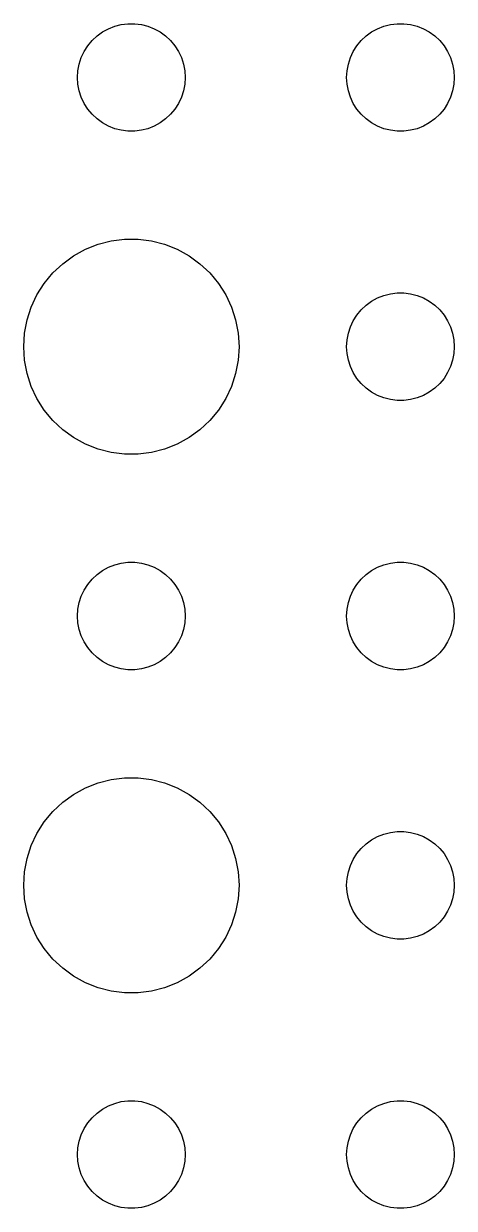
# Model space of a CAD drawing. Header units: metres. Extents: x -150 to 150, y -149 to 149.
# Drawn here: x 19.5 to 31.5, y 73.5 to 106.5 of the extents above; entities that cross this region are included whole.
import ezdxf

# ---------------------------------------------------------------- set-up
doc = ezdxf.new("R2010")
doc.units = ezdxf.units.M

msp = doc.modelspace()

# ---------------------------------------------------------------- linework, layer by layer
for p, q in [((21.5439, 106.156), (21.6963, 106.266)), ((21.6963, 106.266), (21.8613, 106.357)), ((21.8613, 106.357), (22.0365, 106.427)), ((22.0365, 106.427), (22.2189, 106.473)), ((22.2189, 106.473), (22.4058, 106.497)), ((22.4058, 106.497), (22.5942, 106.497)), ((22.5942, 106.497), (22.7811, 106.473)), ((22.7811, 106.473), (22.9635, 106.427)), ((22.9635, 106.427), (23.1387, 106.357)), ((23.1387, 106.357), (23.3037, 106.266)), ((23.3037, 106.266), (23.4561, 106.156)), ((29.0439, 106.156), (29.1963, 106.266)), ((29.1963, 106.266), (29.3613, 106.357)), ((29.3613, 106.357), (29.5365, 106.427)), ((29.5365, 106.427), (29.7189, 106.473)), ((29.7189, 106.473), (29.9058, 106.497)), ((29.9058, 106.497), (30.0942, 106.497)), ((30.0942, 106.497), (30.2811, 106.473)), ((30.2811, 106.473), (30.4635, 106.427)), ((30.4635, 106.427), (30.6387, 106.357)), ((30.6387, 106.357), (30.8037, 106.266)), ((30.8037, 106.266), (30.9561, 106.156)), ((21.2865, 105.882), (21.4065, 106.027)), ((21.4065, 106.027), (21.5439, 106.156)), ((23.4561, 106.156), (23.5934, 106.027)), ((23.5934, 106.027), (23.7135, 105.882)), ((28.7865, 105.882), (28.9065, 106.027)), ((28.9065, 106.027), (29.0439, 106.156)), ((30.9561, 106.156), (31.0934, 106.027)), ((31.0934, 106.027), (31.2135, 105.882)), ((21.1053, 105.552), (21.1855, 105.723)), ((21.1855, 105.723), (21.2865, 105.882)), ((23.7135, 105.882), (23.8145, 105.723)), ((23.8145, 105.723), (23.8947, 105.552)), ((28.6053, 105.552), (28.6855, 105.723)), ((28.6855, 105.723), (28.7865, 105.882)), ((31.2135, 105.882), (31.3145, 105.723)), ((31.3145, 105.723), (31.3947, 105.552)), ((21.0118, 105.188), (21.0471, 105.373)), ((21.0471, 105.373), (21.1053, 105.552)), ((23.8947, 105.552), (23.9529, 105.373)), ((23.9529, 105.373), (23.9882, 105.188)), ((28.5118, 105.188), (28.5471, 105.373)), ((28.5471, 105.373), (28.6053, 105.552)), ((31.3947, 105.552), (31.4529, 105.373)), ((31.4529, 105.373), (31.4882, 105.188)), ((21, 105), (21.0118, 105.188)), ((21.0118, 104.812), (21, 105)), ((23.9882, 105.188), (24, 105)), ((24, 105), (23.9882, 104.812)), ((28.5, 105), (28.5118, 105.188)), ((28.5118, 104.812), (28.5, 105)), ((31.4882, 105.188), (31.5, 105)), ((31.5, 105), (31.4882, 104.812)), ((21.0471, 104.627), (21.0118, 104.812)), ((21.1053, 104.448), (21.0471, 104.627)), ((23.9529, 104.627), (23.8947, 104.448)), ((23.9882, 104.812), (23.9529, 104.627)), ((28.5471, 104.627), (28.5118, 104.812)), ((28.6053, 104.448), (28.5471, 104.627)), ((31.4529, 104.627), (31.3947, 104.448)), ((31.4882, 104.812), (31.4529, 104.627)), ((21.1855, 104.277), (21.1053, 104.448)), ((21.2865, 104.118), (21.1855, 104.277)), ((23.8145, 104.277), (23.7135, 104.118)), ((23.8947, 104.448), (23.8145, 104.277)), ((28.6855, 104.277), (28.6053, 104.448)), ((28.7865, 104.118), (28.6855, 104.277)), ((31.3145, 104.277), (31.2135, 104.118)), ((31.3947, 104.448), (31.3145, 104.277)), ((21.4065, 103.973), (21.2865, 104.118)), ((21.5439, 103.844), (21.4065, 103.973)), ((23.5934, 103.973), (23.4561, 103.844)), ((23.7135, 104.118), (23.5934, 103.973)), ((28.9065, 103.973), (28.7865, 104.118)), ((29.0439, 103.844), (28.9065, 103.973)), ((31.0934, 103.973), (30.9561, 103.844)), ((31.2135, 104.118), (31.0934, 103.973)), ((21.6963, 103.734), (21.5439, 103.844)), ((21.8613, 103.643), (21.6963, 103.734)), ((22.0365, 103.573), (21.8613, 103.643)), ((23.1387, 103.643), (22.9635, 103.573)), ((23.3037, 103.734), (23.1387, 103.643)), ((23.4561, 103.844), (23.3037, 103.734)), ((29.1963, 103.734), (29.0439, 103.844)), ((29.3613, 103.643), (29.1963, 103.734)), ((29.5365, 103.573), (29.3613, 103.643)), ((30.6387, 103.643), (30.4635, 103.573)), ((30.8037, 103.734), (30.6387, 103.643)), ((30.9561, 103.844), (30.8037, 103.734)), ((22.2189, 103.527), (22.0365, 103.573)), ((22.4058, 103.503), (22.2189, 103.527)), ((22.5942, 103.503), (22.4058, 103.503)), ((22.7811, 103.527), (22.5942, 103.503)), ((22.9635, 103.573), (22.7811, 103.527)), ((29.7189, 103.527), (29.5365, 103.573)), ((29.9058, 103.503), (29.7189, 103.527)), ((30.0942, 103.503), (29.9058, 103.503)), ((30.2811, 103.527), (30.0942, 103.503)), ((30.4635, 103.573), (30.2811, 103.527)), ((21.2227, 100.214), (21.5729, 100.353)), ((21.5729, 100.353), (21.9379, 100.447)), ((21.9379, 100.447), (22.3116, 100.494)), ((22.3116, 100.494), (22.6884, 100.494)), ((22.6884, 100.494), (23.0621, 100.447)), ((23.0621, 100.447), (23.427, 100.353)), ((23.427, 100.353), (23.7773, 100.214)), ((20.5877, 99.8115), (20.8925, 100.033)), ((20.8925, 100.033), (21.2227, 100.214)), ((23.7773, 100.214), (24.1075, 100.033)), ((24.1075, 100.033), (24.4123, 99.8115)), ((20.3131, 99.5536), (20.5877, 99.8115)), ((24.4123, 99.8115), (24.6869, 99.5536)), ((20.0729, 99.2634), (20.3131, 99.5536)), ((24.6869, 99.5536), (24.927, 99.2634)), ((19.8711, 98.9453), (20.0729, 99.2634)), ((24.927, 99.2634), (25.1289, 98.9453)), ((29.7189, 98.9734), (29.9058, 98.997)), ((29.9058, 98.997), (30.0942, 98.997)), ((30.0942, 98.997), (30.2811, 98.9734)), ((19.7107, 98.6044), (19.8711, 98.9453)), ((25.1289, 98.9453), (25.2893, 98.6044)), ((28.9065, 98.5268), (29.0439, 98.6558)), ((29.0439, 98.6558), (29.1963, 98.7665)), ((29.1963, 98.7665), (29.3613, 98.8572)), ((29.3613, 98.8572), (29.5365, 98.9266)), ((29.5365, 98.9266), (29.7189, 98.9734)), ((30.2811, 98.9734), (30.4635, 98.9266)), ((30.4635, 98.9266), (30.6387, 98.8572)), ((30.6387, 98.8572), (30.8037, 98.7665)), ((30.8037, 98.7665), (30.9561, 98.6558)), ((30.9561, 98.6558), (31.0934, 98.5268)), ((19.5942, 98.2461), (19.7107, 98.6044)), ((25.2893, 98.6044), (25.4057, 98.2461)), ((28.6855, 98.2226), (28.7865, 98.3817)), ((28.7865, 98.3817), (28.9065, 98.5268)), ((31.0934, 98.5268), (31.2135, 98.3817)), ((31.2135, 98.3817), (31.3145, 98.2226)), ((19.5237, 97.876), (19.5942, 98.2461)), ((25.4057, 98.2461), (25.4763, 97.876)), ((28.5471, 97.873), (28.6053, 98.0522)), ((28.6053, 98.0522), (28.6855, 98.2226)), ((31.3145, 98.2226), (31.3947, 98.0522)), ((31.3947, 98.0522), (31.4529, 97.873)), ((19.5, 97.5), (19.5237, 97.876)), ((25.4763, 97.876), (25.5, 97.5)), ((28.5, 97.5), (28.5118, 97.688)), ((28.5118, 97.688), (28.5471, 97.873)), ((31.4529, 97.873), (31.4882, 97.688)), ((31.4882, 97.688), (31.5, 97.5)), ((19.5237, 97.124), (19.5, 97.5)), ((25.5, 97.5), (25.4763, 97.124)), ((28.5118, 97.312), (28.5, 97.5)), ((31.5, 97.5), (31.4882, 97.312)), ((19.5942, 96.7539), (19.5237, 97.124)), ((25.4763, 97.124), (25.4057, 96.7539)), ((28.5471, 97.127), (28.5118, 97.312)), ((28.6053, 96.9478), (28.5471, 97.127)), ((31.4529, 97.127), (31.3947, 96.9478)), ((31.4882, 97.312), (31.4529, 97.127)), ((19.7107, 96.3956), (19.5942, 96.7539)), ((25.4057, 96.7539), (25.2893, 96.3956)), ((28.6855, 96.7774), (28.6053, 96.9478)), ((28.7865, 96.6183), (28.6855, 96.7774)), ((31.3145, 96.7774), (31.2135, 96.6183)), ((31.3947, 96.9478), (31.3145, 96.7774)), ((19.8711, 96.0547), (19.7107, 96.3956)), ((25.2893, 96.3956), (25.1289, 96.0547)), ((28.9065, 96.4732), (28.7865, 96.6183)), ((29.0439, 96.3442), (28.9065, 96.4732)), ((29.1963, 96.2335), (29.0439, 96.3442)), ((30.9561, 96.3442), (30.8037, 96.2335)), ((31.0934, 96.4732), (30.9561, 96.3442)), ((31.2135, 96.6183), (31.0934, 96.4732)), ((20.0729, 95.7366), (19.8711, 96.0547)), ((25.1289, 96.0547), (24.927, 95.7366)), ((29.3613, 96.1428), (29.1963, 96.2335)), ((29.5365, 96.0734), (29.3613, 96.1428)), ((29.7189, 96.0266), (29.5365, 96.0734)), ((29.9058, 96.003), (29.7189, 96.0266)), ((30.2811, 96.0266), (30.0942, 96.003)), ((30.4635, 96.0734), (30.2811, 96.0266)), ((30.6387, 96.1428), (30.4635, 96.0734)), ((30.8037, 96.2335), (30.6387, 96.1428)), ((20.3131, 95.4464), (20.0729, 95.7366)), ((24.927, 95.7366), (24.6869, 95.4464)), ((30.0942, 96.003), (29.9058, 96.003)), ((20.5877, 95.1885), (20.3131, 95.4464)), ((24.6869, 95.4464), (24.4123, 95.1885)), ((20.8925, 94.967), (20.5877, 95.1885)), ((24.4123, 95.1885), (24.1075, 94.967)), ((21.2227, 94.7855), (20.8925, 94.967)), ((21.5729, 94.6468), (21.2227, 94.7855)), ((23.7773, 94.7855), (23.427, 94.6468)), ((24.1075, 94.967), (23.7773, 94.7855)), ((21.9379, 94.5531), (21.5729, 94.6468)), ((22.3116, 94.5059), (21.9379, 94.5531)), ((22.6884, 94.5059), (22.3116, 94.5059)), ((23.0621, 94.5531), (22.6884, 94.5059)), ((23.427, 94.6468), (23.0621, 94.5531)), ((21.8613, 91.3572), (22.0365, 91.4266)), ((22.0365, 91.4266), (22.2189, 91.4734)), ((22.2189, 91.4734), (22.4058, 91.497)), ((22.4058, 91.497), (22.5942, 91.497)), ((22.5942, 91.497), (22.7811, 91.4734)), ((22.7811, 91.4734), (22.9635, 91.4266)), ((22.9635, 91.4266), (23.1387, 91.3572)), ((29.3613, 91.3572), (29.5365, 91.4266)), ((29.5365, 91.4266), (29.7189, 91.4734)), ((29.7189, 91.4734), (29.9058, 91.497)), ((29.9058, 91.497), (30.0942, 91.497)), ((30.0942, 91.497), (30.2811, 91.4734)), ((30.2811, 91.4734), (30.4635, 91.4266)), ((30.4635, 91.4266), (30.6387, 91.3572)), ((21.4065, 91.0268), (21.5439, 91.1558)), ((21.5439, 91.1558), (21.6963, 91.2665)), ((21.6963, 91.2665), (21.8613, 91.3572)), ((23.1387, 91.3572), (23.3037, 91.2665)), ((23.3037, 91.2665), (23.4561, 91.1558)), ((23.4561, 91.1558), (23.5934, 91.0268)), ((28.9065, 91.0268), (29.0439, 91.1558)), ((29.0439, 91.1558), (29.1963, 91.2665)), ((29.1963, 91.2665), (29.3613, 91.3572)), ((30.6387, 91.3572), (30.8037, 91.2665)), ((30.8037, 91.2665), (30.9561, 91.1558)), ((30.9561, 91.1558), (31.0934, 91.0268)), ((21.1855, 90.7226), (21.2865, 90.8817)), ((21.2865, 90.8817), (21.4065, 91.0268)), ((23.5934, 91.0268), (23.7135, 90.8817)), ((23.7135, 90.8817), (23.8145, 90.7226)), ((28.6855, 90.7226), (28.7865, 90.8817)), ((28.7865, 90.8817), (28.9065, 91.0268)), ((31.0934, 91.0268), (31.2135, 90.8817)), ((31.2135, 90.8817), (31.3145, 90.7226)), ((21.0471, 90.373), (21.1053, 90.5522)), ((21.1053, 90.5522), (21.1855, 90.7226)), ((23.8145, 90.7226), (23.8947, 90.5522)), ((23.8947, 90.5522), (23.9529, 90.373)), ((28.5471, 90.373), (28.6053, 90.5522)), ((28.6053, 90.5522), (28.6855, 90.7226)), ((31.3145, 90.7226), (31.3947, 90.5522)), ((31.3947, 90.5522), (31.4529, 90.373)), ((21, 90), (21.0118, 90.188)), ((21.0118, 90.188), (21.0471, 90.373)), ((23.9529, 90.373), (23.9882, 90.188)), ((23.9882, 90.188), (24, 90)), ((28.5, 90), (28.5118, 90.188)), ((28.5118, 90.188), (28.5471, 90.373)), ((31.4529, 90.373), (31.4882, 90.188)), ((31.4882, 90.188), (31.5, 90)), ((21.0118, 89.812), (21, 90)), ((21.0471, 89.627), (21.0118, 89.812)), ((23.9882, 89.812), (23.9529, 89.627)), ((24, 90), (23.9882, 89.812)), ((28.5118, 89.812), (28.5, 90)), ((28.5471, 89.627), (28.5118, 89.812)), ((31.4882, 89.812), (31.4529, 89.627)), ((31.5, 90), (31.4882, 89.812)), ((21.1053, 89.4478), (21.0471, 89.627)), ((21.1855, 89.2774), (21.1053, 89.4478)), ((23.8947, 89.4478), (23.8145, 89.2774)), ((23.9529, 89.627), (23.8947, 89.4478)), ((28.6053, 89.4478), (28.5471, 89.627)), ((28.6855, 89.2774), (28.6053, 89.4478)), ((31.3947, 89.4478), (31.3145, 89.2774)), ((31.4529, 89.627), (31.3947, 89.4478)), ((21.2865, 89.1183), (21.1855, 89.2774)), ((21.4065, 88.9732), (21.2865, 89.1183)), ((23.7135, 89.1183), (23.5934, 88.9732)), ((23.8145, 89.2774), (23.7135, 89.1183)), ((28.7865, 89.1183), (28.6855, 89.2774)), ((28.9065, 88.9732), (28.7865, 89.1183)), ((31.2135, 89.1183), (31.0934, 88.9732)), ((31.3145, 89.2774), (31.2135, 89.1183)), ((21.5439, 88.8442), (21.4065, 88.9732)), ((21.6963, 88.7335), (21.5439, 88.8442)), ((23.4561, 88.8442), (23.3037, 88.7335)), ((23.5934, 88.9732), (23.4561, 88.8442)), ((29.0439, 88.8442), (28.9065, 88.9732)), ((29.1963, 88.7335), (29.0439, 88.8442)), ((30.9561, 88.8442), (30.8037, 88.7335)), ((31.0934, 88.9732), (30.9561, 88.8442)), ((21.8613, 88.6428), (21.6963, 88.7335)), ((22.0365, 88.5734), (21.8613, 88.6428)), ((22.2189, 88.5266), (22.0365, 88.5734)), ((22.4058, 88.503), (22.2189, 88.5266)), ((22.5942, 88.503), (22.4058, 88.503)), ((22.7811, 88.5266), (22.5942, 88.503)), ((22.9635, 88.5734), (22.7811, 88.5266)), ((23.1387, 88.6428), (22.9635, 88.5734)), ((23.3037, 88.7335), (23.1387, 88.6428)), ((29.3613, 88.6428), (29.1963, 88.7335)), ((29.5365, 88.5734), (29.3613, 88.6428)), ((29.7189, 88.5266), (29.5365, 88.5734)), ((29.9058, 88.503), (29.7189, 88.5266)), ((30.0942, 88.503), (29.9058, 88.503)), ((30.2811, 88.5266), (30.0942, 88.503)), ((30.4635, 88.5734), (30.2811, 88.5266)), ((30.6387, 88.6428), (30.4635, 88.5734)), ((30.8037, 88.7335), (30.6387, 88.6428)), ((21.9379, 85.4469), (22.3116, 85.4941)), ((22.3116, 85.4941), (22.6884, 85.4941)), ((22.6884, 85.4941), (23.0621, 85.4469)), ((20.8925, 85.033), (21.2227, 85.2145)), ((21.2227, 85.2145), (21.5729, 85.3532)), ((21.5729, 85.3532), (21.9379, 85.4469)), ((23.0621, 85.4469), (23.427, 85.3532)), ((23.427, 85.3532), (23.7773, 85.2145)), ((23.7773, 85.2145), (24.1075, 85.033)), ((20.3131, 84.5536), (20.5877, 84.8115)), ((20.5877, 84.8115), (20.8925, 85.033)), ((24.1075, 85.033), (24.4123, 84.8115)), ((24.4123, 84.8115), (24.6869, 84.5536)), ((20.0729, 84.2634), (20.3131, 84.5536)), ((24.6869, 84.5536), (24.927, 84.2634)), ((19.8711, 83.9453), (20.0729, 84.2634)), ((24.927, 84.2634), (25.1289, 83.9453)), ((19.7107, 83.6044), (19.8711, 83.9453)), ((25.1289, 83.9453), (25.2893, 83.6044)), ((29.1963, 83.7665), (29.3613, 83.8572)), ((29.3613, 83.8572), (29.5365, 83.9266)), ((29.5365, 83.9266), (29.7189, 83.9734)), ((29.7189, 83.9734), (29.9058, 83.997)), ((29.9058, 83.997), (30.0942, 83.997)), ((30.0942, 83.997), (30.2811, 83.9734)), ((30.2811, 83.9734), (30.4635, 83.9266)), ((30.4635, 83.9266), (30.6387, 83.8572)), ((30.6387, 83.8572), (30.8037, 83.7665)), ((19.5942, 83.2461), (19.7107, 83.6044)), ((25.2893, 83.6044), (25.4057, 83.2461)), ((28.7865, 83.3817), (28.9065, 83.5268)), ((28.9065, 83.5268), (29.0439, 83.6558)), ((29.0439, 83.6558), (29.1963, 83.7665)), ((30.8037, 83.7665), (30.9561, 83.6558)), ((30.9561, 83.6558), (31.0934, 83.5268)), ((31.0934, 83.5268), (31.2135, 83.3817)), ((19.5237, 82.876), (19.5942, 83.2461)), ((25.4057, 83.2461), (25.4763, 82.876)), ((28.6053, 83.0522), (28.6855, 83.2226)), ((28.6855, 83.2226), (28.7865, 83.3817)), ((31.2135, 83.3817), (31.3145, 83.2226)), ((31.3145, 83.2226), (31.3947, 83.0522)), ((19.5, 82.5), (19.5237, 82.876)), ((25.4763, 82.876), (25.5, 82.5)), ((28.5118, 82.688), (28.5471, 82.873)), ((28.5471, 82.873), (28.6053, 83.0522)), ((31.3947, 83.0522), (31.4529, 82.873)), ((31.4529, 82.873), (31.4882, 82.688)), ((19.5237, 82.124), (19.5, 82.5)), ((25.5, 82.5), (25.4763, 82.124)), ((28.5, 82.5), (28.5118, 82.688)), ((28.5118, 82.312), (28.5, 82.5)), ((31.4882, 82.688), (31.5, 82.5)), ((31.5, 82.5), (31.4882, 82.312)), ((28.5471, 82.127), (28.5118, 82.312)), ((31.4882, 82.312), (31.4529, 82.127)), ((19.5942, 81.7539), (19.5237, 82.124)), ((25.4763, 82.124), (25.4057, 81.7539)), ((28.6053, 81.9478), (28.5471, 82.127)), ((28.6855, 81.7774), (28.6053, 81.9478)), ((31.3947, 81.9478), (31.3145, 81.7774)), ((31.4529, 82.127), (31.3947, 81.9478)), ((19.7107, 81.3956), (19.5942, 81.7539)), ((25.4057, 81.7539), (25.2893, 81.3956)), ((28.7865, 81.6183), (28.6855, 81.7774)), ((28.9065, 81.4732), (28.7865, 81.6183)), ((31.2135, 81.6183), (31.0934, 81.4732)), ((31.3145, 81.7774), (31.2135, 81.6183)), ((19.8711, 81.0547), (19.7107, 81.3956)), ((25.2893, 81.3956), (25.1289, 81.0547)), ((29.0439, 81.3442), (28.9065, 81.4732)), ((29.1963, 81.2335), (29.0439, 81.3442)), ((29.3613, 81.1428), (29.1963, 81.2335)), ((30.8037, 81.2335), (30.6387, 81.1428)), ((30.9561, 81.3442), (30.8037, 81.2335)), ((31.0934, 81.4732), (30.9561, 81.3442)), ((20.0729, 80.7366), (19.8711, 81.0547)), ((25.1289, 81.0547), (24.927, 80.7366)), ((29.5365, 81.0734), (29.3613, 81.1428)), ((29.7189, 81.0266), (29.5365, 81.0734)), ((29.9058, 81.003), (29.7189, 81.0266)), ((30.0942, 81.003), (29.9058, 81.003)), ((30.2811, 81.0266), (30.0942, 81.003)), ((30.4635, 81.0734), (30.2811, 81.0266)), ((30.6387, 81.1428), (30.4635, 81.0734)), ((20.3131, 80.4464), (20.0729, 80.7366)), ((24.927, 80.7366), (24.6869, 80.4464)), ((20.5877, 80.1885), (20.3131, 80.4464)), ((20.8925, 79.967), (20.5877, 80.1885)), ((24.4123, 80.1885), (24.1075, 79.967)), ((24.6869, 80.4464), (24.4123, 80.1885)), ((21.2227, 79.7855), (20.8925, 79.967)), ((24.1075, 79.967), (23.7773, 79.7855)), ((21.5729, 79.6468), (21.2227, 79.7855)), ((21.9379, 79.5531), (21.5729, 79.6468)), ((22.3116, 79.5059), (21.9379, 79.5531)), ((23.0621, 79.5531), (22.6884, 79.5059)), ((23.427, 79.6468), (23.0621, 79.5531)), ((23.7773, 79.7855), (23.427, 79.6468)), ((22.6884, 79.5059), (22.3116, 79.5059)), ((21.5439, 76.1558), (21.6963, 76.2665)), ((21.6963, 76.2665), (21.8613, 76.3572)), ((21.8613, 76.3572), (22.0365, 76.4266)), ((22.0365, 76.4266), (22.2189, 76.4734)), ((22.2189, 76.4734), (22.4058, 76.497)), ((22.4058, 76.497), (22.5942, 76.497)), ((22.5942, 76.497), (22.7811, 76.4734)), ((22.7811, 76.4734), (22.9635, 76.4266)), ((22.9635, 76.4266), (23.1387, 76.3572)), ((23.1387, 76.3572), (23.3037, 76.2665)), ((23.3037, 76.2665), (23.4561, 76.1558)), ((29.0439, 76.1558), (29.1963, 76.2665)), ((29.1963, 76.2665), (29.3613, 76.3572)), ((29.3613, 76.3572), (29.5365, 76.4266)), ((29.5365, 76.4266), (29.7189, 76.4734)), ((29.7189, 76.4734), (29.9058, 76.497)), ((29.9058, 76.497), (30.0942, 76.497)), ((30.0942, 76.497), (30.2811, 76.4734)), ((30.2811, 76.4734), (30.4635, 76.4266)), ((30.4635, 76.4266), (30.6387, 76.3572)), ((30.6387, 76.3572), (30.8037, 76.2665)), ((30.8037, 76.2665), (30.9561, 76.1558)), ((21.2865, 75.8817), (21.4065, 76.0268)), ((21.4065, 76.0268), (21.5439, 76.1558)), ((23.4561, 76.1558), (23.5934, 76.0268)), ((23.5934, 76.0268), (23.7135, 75.8817)), ((28.7865, 75.8817), (28.9065, 76.0268)), ((28.9065, 76.0268), (29.0439, 76.1558)), ((30.9561, 76.1558), (31.0934, 76.0268)), ((31.0934, 76.0268), (31.2135, 75.8817)), ((21.1053, 75.5522), (21.1855, 75.7226)), ((21.1855, 75.7226), (21.2865, 75.8817)), ((23.7135, 75.8817), (23.8145, 75.7226)), ((23.8145, 75.7226), (23.8947, 75.5522)), ((28.6053, 75.5522), (28.6855, 75.7226)), ((28.6855, 75.7226), (28.7865, 75.8817)), ((31.2135, 75.8817), (31.3145, 75.7226)), ((31.3145, 75.7226), (31.3947, 75.5522)), ((21.0118, 75.188), (21.0471, 75.373)), ((21.0471, 75.373), (21.1053, 75.5522)), ((23.8947, 75.5522), (23.9529, 75.373)), ((23.9529, 75.373), (23.9882, 75.188)), ((28.5118, 75.188), (28.5471, 75.373)), ((28.5471, 75.373), (28.6053, 75.5522)), ((31.3947, 75.5522), (31.4529, 75.373)), ((31.4529, 75.373), (31.4882, 75.188)), ((21, 75), (21.0118, 75.188)), ((21.0118, 74.812), (21, 75)), ((23.9882, 75.188), (24, 75)), ((24, 75), (23.9882, 74.812)), ((28.5, 75), (28.5118, 75.188)), ((28.5118, 74.812), (28.5, 75)), ((31.4882, 75.188), (31.5, 75)), ((31.5, 75), (31.4882, 74.812)), ((21.0471, 74.627), (21.0118, 74.812)), ((21.1053, 74.4478), (21.0471, 74.627)), ((23.9529, 74.627), (23.8947, 74.4478)), ((23.9882, 74.812), (23.9529, 74.627)), ((28.5471, 74.627), (28.5118, 74.812)), ((28.6053, 74.4478), (28.5471, 74.627)), ((31.4529, 74.627), (31.3947, 74.4478)), ((31.4882, 74.812), (31.4529, 74.627)), ((21.1855, 74.2774), (21.1053, 74.4478)), ((21.2865, 74.1183), (21.1855, 74.2774)), ((23.8145, 74.2774), (23.7135, 74.1183)), ((23.8947, 74.4478), (23.8145, 74.2774)), ((28.6855, 74.2774), (28.6053, 74.4478)), ((28.7865, 74.1183), (28.6855, 74.2774)), ((31.3145, 74.2774), (31.2135, 74.1183)), ((31.3947, 74.4478), (31.3145, 74.2774)), ((21.4065, 73.9732), (21.2865, 74.1183)), ((21.5439, 73.8442), (21.4065, 73.9732)), ((23.5934, 73.9732), (23.4561, 73.8442)), ((23.7135, 74.1183), (23.5934, 73.9732)), ((28.9065, 73.9732), (28.7865, 74.1183)), ((29.0439, 73.8442), (28.9065, 73.9732)), ((31.0934, 73.9732), (30.9561, 73.8442)), ((31.2135, 74.1183), (31.0934, 73.9732)), ((21.6963, 73.7335), (21.5439, 73.8442)), ((21.8613, 73.6428), (21.6963, 73.7335)), ((22.0365, 73.5734), (21.8613, 73.6428)), ((23.1387, 73.6428), (22.9635, 73.5734)), ((23.3037, 73.7335), (23.1387, 73.6428)), ((23.4561, 73.8442), (23.3037, 73.7335)), ((29.1963, 73.7335), (29.0439, 73.8442)), ((29.3613, 73.6428), (29.1963, 73.7335)), ((29.5365, 73.5734), (29.3613, 73.6428)), ((30.6387, 73.6428), (30.4635, 73.5734)), ((30.8037, 73.7335), (30.6387, 73.6428)), ((30.9561, 73.8442), (30.8037, 73.7335)), ((22.2189, 73.5266), (22.0365, 73.5734)), ((22.4058, 73.503), (22.2189, 73.5266)), ((22.5942, 73.503), (22.4058, 73.503)), ((22.7811, 73.5266), (22.5942, 73.503)), ((22.9635, 73.5734), (22.7811, 73.5266)), ((29.7189, 73.5266), (29.5365, 73.5734)), ((29.9058, 73.503), (29.7189, 73.5266)), ((30.0942, 73.503), (29.9058, 73.503)), ((30.2811, 73.5266), (30.0942, 73.503)), ((30.4635, 73.5734), (30.2811, 73.5266))]:
    msp.add_line(p, q)

doc.saveas('drawing.dxf')
